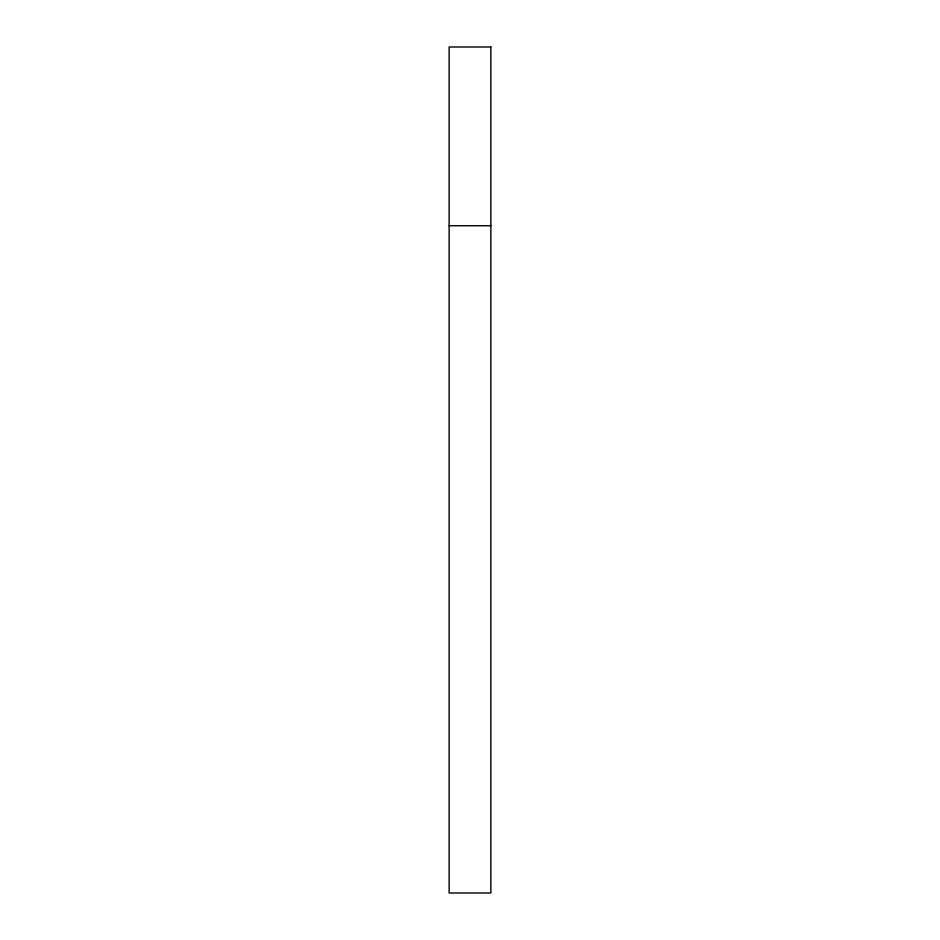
<?xml version="1.0" encoding="UTF-8"?>
<svg xmlns="http://www.w3.org/2000/svg" width="940" height="940" viewBox="0 0 940 940"><rect width="100%" height="100%" fill="white"/><g stroke="black" fill="none" stroke-linecap="round" stroke-linejoin="round"><path stroke-width="1.41" d="M449.144 225.729L490.856 225.729M490.856 47L449.144 47L449.144 893L490.856 893L490.856 47"/></g></svg>
